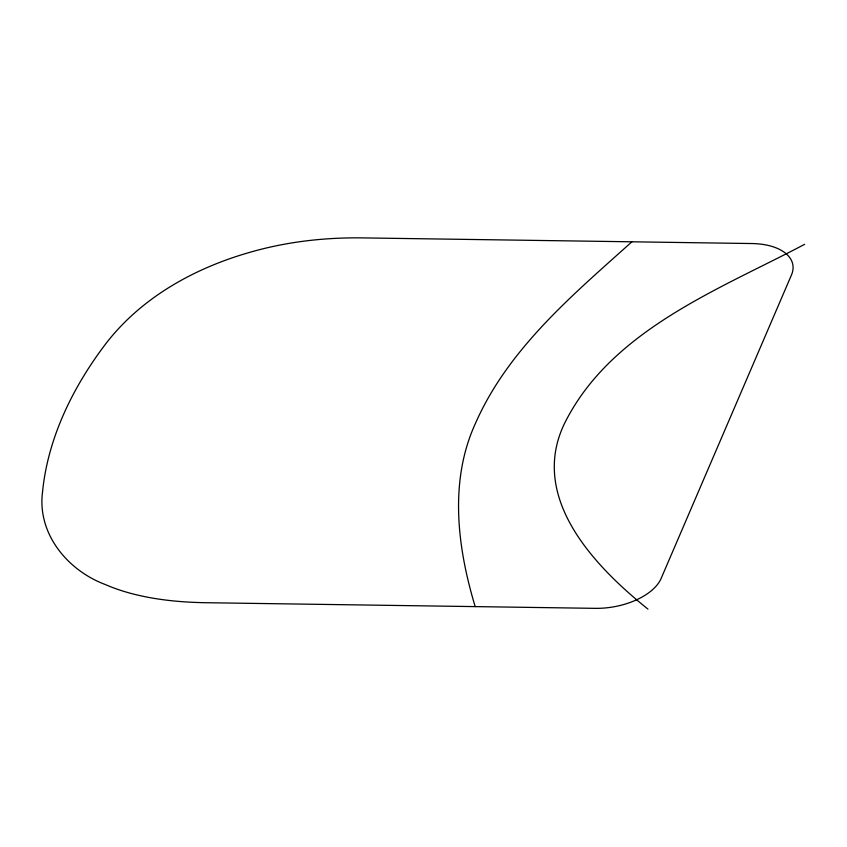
<?xml version="1.0" encoding="UTF-8"?>
<svg xmlns="http://www.w3.org/2000/svg" width="847" height="847" viewBox="0 0 847 847"><rect width="100%" height="100%" fill="white"/><g stroke="black" fill="none" stroke-linecap="round" stroke-linejoin="round"><path stroke-width="1.27" d="M631.894 241.797C572.847 294.841 508.348 348.668 475.591 423.077C448.899 480.969 457.338 547.522 475.199 606.611M804.65 244.307C718.192 289.949 610.105 330.531 564.081 424.358C529.163 498.396 594.838 566.452 647.955 609.109M42.551 491.768C37.003 533.695 67.495 570.306 105.123 584.472A197.584 106.743 -10 0 0 130.893 593.398C155.213 599.867 180.422 602.281 205.525 602.704L595.293 608.347A54.886 29.656 -10 0 0 661.147 578.406L791.458 275.01A54.886 29.656 -10 0 0 751.977 243.544L362.22 237.891C334.851 237.531 307.44 239.722 280.558 244.931A197.584 106.743 -10 0 0 247.493 253.009C193.349 268.827 141.65 297.721 106.553 342.76C73.53 385.893 47.983 437.179 42.551 491.768"/></g></svg>
